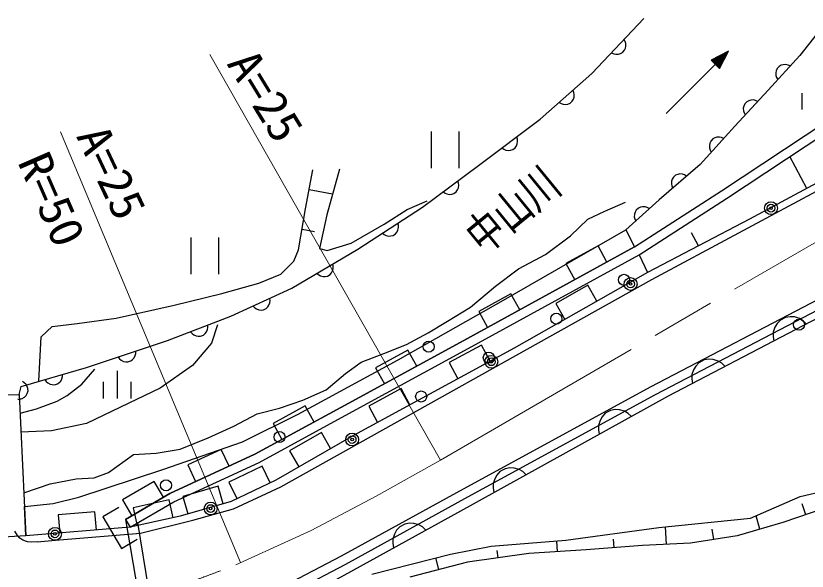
# Model space of a CAD drawing. Units: millimetres, scale not verified. Extents: x 40000 to 680000, y 20000 to 380000.
# Drawn here: x 208512 to 251550, y 266140 to 296350 of the extents above; entities that cross this region are included whole.
import ezdxf
from ezdxf.enums import TextEntityAlignment as Align

# ---------------------------------------------------------------- set-up
doc = ezdxf.new("R2010")
doc.units = ezdxf.units.MM
doc.header["$LTSCALE"] = 1000
doc.linetypes.add('CHAIN', pattern=[18.5, 12, -1.5, 3.5, -1.5])
for name, color, linetype, lineweight in [('M-BGD', 7, 'Continuous', 25), ('M-BMK', 2, 'CHAIN', 13), ('M-STR-HTXT', 7, 'Continuous', 13)]:
    doc.layers.add(name, color=color, linetype=linetype, lineweight=lineweight)
doc.layers.add('M-BMK-HTXT', color=7, linetype='Continuous')
doc.styles.add('ＭＳ ゴシック', font='')
doc.styles.get('ＭＳ ゴシック').set_extended_font_data('MS Gothic')

msp = doc.modelspace()

# ---------------------------------------------------------------- linework, layer by layer
at = {"layer": 'M-BGD'}
for p, q in [((239847, 293212), (242667, 296197)), ((252844, 296350), (251151, 294195)), ((241660, 294956), (241600, 295068)), ((241692, 294844), (241660, 294956)), ((241696, 294703), (241692, 294844)), ((241507, 294358), (241617, 294474)), ((241617, 294474), (241671, 294589)), ((241671, 294589), (241696, 294703)), ((243880, 291041), (247266, 294426)), ((247266, 294426), (246332, 293945)), ((246785, 293493), (247266, 294426)), ((240914, 294341), (241028, 294287)), ((241028, 294287), (241142, 294262)), ((241142, 294262), (241284, 294266)), ((241284, 294266), (241396, 294298)), ((241396, 294298), (241507, 294358)), ((247181, 294341), (246403, 293931)), ((247096, 294256), (246474, 293917)), ((247011, 294172), (246544, 293903)), ((246926, 294087), (246615, 293889)), ((246813, 293974), (246686, 293875)), ((246714, 293846), (246813, 293974)), ((246728, 293776), (246926, 294087)), ((246742, 293705), (247011, 294172)), ((246757, 293634), (247096, 294256)), ((246771, 293563), (247181, 294341)), ((251151, 294195), (249420, 292310)), ((246332, 293945), (246785, 293493)), ((246403, 293931), (246771, 293563)), ((246474, 293917), (246757, 293634)), ((246544, 293903), (246742, 293705)), ((246615, 293889), (246728, 293776)), ((246686, 293875), (246714, 293846)), ((250030, 293596), (249922, 293478)), ((250141, 293657), (250030, 293596)), ((250253, 293690), (250141, 293657)), ((250394, 293696), (250253, 293690)), ((250508, 293673), (250394, 293696)), ((250624, 293621), (250508, 293673)), ((237028, 290724), (239847, 293212)), ((249870, 293362), (249847, 293248)), ((249847, 293248), (249853, 293107)), ((249853, 293107), (249886, 292995)), ((249922, 293478), (249870, 293362)), ((249886, 292995), (249947, 292884)), ((238862, 292182), (238813, 292299)), ((249420, 292310), (247612, 290348)), ((238776, 291706), (238839, 291815)), ((238839, 291815), (238874, 291926)), ((238883, 292067), (238862, 292182)), ((238874, 291926), (238883, 292067)), ((251265, 292148), (251265, 291248)), ((238063, 291637), (238172, 291573)), ((238172, 291573), (238283, 291538)), ((238283, 291538), (238424, 291529)), ((238424, 291529), (238539, 291550)), ((238539, 291550), (238656, 291600)), ((238656, 291600), (238776, 291706)), ((248101, 291440), (248077, 291325)), ((248153, 291555), (248101, 291440)), ((248261, 291673), (248153, 291555)), ((248372, 291734), (248261, 291673)), ((248484, 291767), (248372, 291734)), ((248625, 291772), (248484, 291767)), ((248739, 291749), (248625, 291772)), ((248855, 291697), (248739, 291749)), ((246883, 286832), (253202, 291006)), ((248077, 291325), (248083, 291184)), ((248083, 291184), (248116, 291072)), ((248116, 291072), (248177, 290961)), ((233678, 288202), (237028, 290724)), ((247159, 286415), (253469, 290584)), ((247612, 290348), (245727, 288271)), ((231101, 290060), (231101, 288060)), ((232621, 288060), (232621, 290060)), ((235793, 289644), (235752, 289764)), ((246522, 289713), (246412, 289651)), ((246634, 289747), (246522, 289713)), ((246775, 289753), (246634, 289747)), ((246890, 289731), (246775, 289753)), ((247005, 289680), (246890, 289731)), ((235669, 289176), (235741, 289280)), ((235741, 289280), (235785, 289388)), ((235785, 289388), (235805, 289528)), ((235805, 289528), (235793, 289644)), ((246253, 289417), (246231, 289302)), ((246231, 289302), (246238, 289161)), ((246305, 289532), (246253, 289417)), ((246412, 289651), (246305, 289532)), ((234953, 289162), (235058, 289091)), ((235058, 289091), (235166, 289047)), ((235166, 289047), (235306, 289027)), ((235306, 289027), (235422, 289039)), ((235422, 289039), (235542, 289079)), ((235542, 289079), (235669, 289176)), ((246238, 289161), (246271, 289049)), ((246271, 289049), (246333, 288939)), ((254665, 288645), (248416, 285283)), ((251540, 286964), (250609, 288695)), ((224258, 285848), (224656, 287971)), ((226116, 288004), (225419, 285516)), ((230626, 285947), (233678, 288202)), ((243105, 282006), (254761, 288274)), ((245727, 288271), (243495, 286347)), ((244276, 287575), (244211, 287466)), ((244397, 287679), (244276, 287575)), ((244514, 287727), (244397, 287679)), ((244629, 287747), (244514, 287727)), ((244770, 287737), (244629, 287747)), ((244881, 287700), (244770, 287737)), ((244990, 287635), (244881, 287700)), ((232593, 287251), (232554, 287372)), ((232584, 286995), (232605, 287135)), ((232605, 287135), (232593, 287251)), ((244175, 287355), (244164, 287214)), ((244164, 287214), (244184, 287099)), ((244211, 287466), (244175, 287355)), ((244184, 287099), (244232, 286982)), ((224457, 286910), (225742, 286669)), ((231750, 286777), (231854, 286705)), ((231854, 286705), (231961, 286660)), ((231961, 286660), (232101, 286639)), ((232101, 286639), (232217, 286650)), ((232217, 286650), (232337, 286689)), ((232337, 286689), (232466, 286784)), ((232466, 286784), (232539, 286888)), ((232539, 286888), (232584, 286995)), ((242155, 283777), (246883, 286832)), ((229797, 285815), (230892, 286279)), ((240544, 285715), (241672, 286212)), ((243495, 286347), (241690, 284700)), ((242411, 283347), (247159, 286415)), ((223893, 283626), (224258, 285848)), ((227111, 283658), (230626, 285947)), ((228537, 285019), (229797, 285815)), ((242251, 285780), (242189, 285669)), ((242369, 285887), (242251, 285780)), ((242484, 285939), (242369, 285887)), ((242599, 285962), (242484, 285939)), ((242740, 285955), (242599, 285962)), ((242852, 285922), (242740, 285955)), ((242962, 285860), (242852, 285922)), ((225419, 285516), (225021, 283692)), ((239615, 285283), (240544, 285715)), ((242155, 285557), (242149, 285416)), ((242149, 285416), (242172, 285302)), ((242189, 285669), (242155, 285557)), ((226746, 283991), (228537, 285019)), ((229319, 284953), (229288, 285075)), ((229324, 284836), (229319, 284953)), ((238686, 284388), (239615, 285283)), ((242172, 285302), (242223, 285186)), ((248416, 285283), (242859, 282384)), ((224076, 284737), (224755, 284625)), ((228449, 284530), (228548, 284451)), ((229031, 284407), (229165, 284494)), ((229165, 284494), (229243, 284593)), ((229243, 284593), (229294, 284698)), ((229294, 284698), (229324, 284836)), ((235032, 280879), (241690, 284700)), ((241690, 284700), (242155, 283777)), ((245637, 283834), (245263, 284551)), ((218036, 284288), (218036, 282288)), ((219556, 282288), (219556, 284288)), ((228548, 284451), (228653, 284400)), ((228653, 284400), (228792, 284371)), ((228792, 284371), (228908, 284375)), ((228908, 284375), (229031, 284407)), ((237326, 283360), (238686, 284388)), ((223528, 281535), (227111, 283658)), ((225021, 283692), (225452, 283593)), ((225452, 283593), (226746, 283991)), ((242155, 283777), (232676, 278575)), ((232676, 278575), (242155, 283777)), ((240181, 283834), (238427, 282872)), ((240662, 282957), (240181, 283834)), ((223628, 282996), (223893, 283626)), ((232917, 278136), (242411, 283347)), ((235848, 282584), (237326, 283360)), ((242411, 283347), (242859, 282384)), ((256890, 283394), (243046, 276175)), ((222931, 282299), (223628, 282996)), ((225776, 282728), (225750, 282852)), ((238427, 282872), (238909, 281995)), ((257125, 282953), (243281, 275734)), ((224889, 282342), (224985, 282259)), ((225602, 282276), (225685, 282372)), ((225685, 282372), (225741, 282474)), ((225741, 282474), (225776, 282611)), ((225776, 282611), (225776, 282728)), ((234595, 281650), (235848, 282584)), ((242859, 282384), (235622, 278273)), ((221737, 281802), (222931, 282299)), ((222927, 270735), (243105, 282006)), ((224985, 282259), (225087, 282204)), ((225087, 282204), (225225, 282169)), ((225225, 282169), (225341, 282168)), ((225341, 282168), (225465, 282195)), ((225465, 282195), (225602, 282276)), ((219714, 281238), (221737, 281802)), ((220211, 280010), (223528, 281535)), ((233237, 280504), (234595, 281650)), ((239616, 281692), (237877, 280704)), ((240110, 280822), (239616, 281692)), ((217127, 280607), (219714, 281238)), ((235441, 281233), (233688, 280271)), ((235922, 280356), (235441, 281233)), ((222276, 280607), (222325, 280740)), ((222338, 280856), (222324, 280981)), ((222325, 280740), (222338, 280856)), ((229301, 277636), (235032, 280879)), ((237877, 280704), (238371, 279835)), ((213976, 279911), (217127, 280607)), ((221416, 280564), (221502, 280471)), ((221502, 280471), (221598, 280405)), ((221598, 280405), (221731, 280356)), ((221731, 280356), (221847, 280344)), ((221847, 280344), (221973, 280357)), ((221973, 280357), (222118, 280424)), ((222118, 280424), (222210, 280511)), ((222210, 280511), (222276, 280607)), ((231984, 279739), (233237, 280504)), ((233688, 280271), (234169, 279394)), ((252835, 280279), (243985, 275656)), ((211853, 279612), (213976, 279911)), ((216762, 278683), (220211, 280010)), ((250091, 279794), (249916, 279612)), ((250375, 279942), (250091, 279794)), ((250625, 279982), (250375, 279942)), ((250858, 279968), (250625, 279982)), ((251127, 279884), (250858, 279968)), ((251326, 279762), (251127, 279884)), ((251508, 279586), (251326, 279762)), ((209896, 278883), (210493, 279447)), ((210493, 279447), (211853, 279612)), ((218939, 279284), (218959, 279399)), ((218959, 279399), (218953, 279526)), ((219482, 279545), (219150, 278550)), ((230944, 279103), (231984, 279739)), ((249794, 279413), (249709, 279143)), ((249916, 279612), (249794, 279413)), ((218020, 279167), (218100, 279069)), ((218100, 279069), (218192, 278997)), ((218192, 278997), (218322, 278940)), ((218322, 278940), (218436, 278920)), ((218436, 278920), (218563, 278925)), ((218563, 278925), (218712, 278983)), ((218712, 278983), (218810, 279063)), ((218810, 279063), (218882, 279155)), ((218882, 279155), (218939, 279284)), ((229755, 278466), (230944, 279103)), ((249709, 279143), (249696, 278910)), ((249696, 278910), (249736, 278660)), ((209756, 276472), (209896, 278883)), ((212351, 277223), (216762, 278683)), ((219150, 278550), (218122, 277323)), ((232676, 278575), (226193, 275044)), ((226193, 275044), (232676, 278575)), ((228524, 277978), (229755, 278466)), ((215031, 277984), (215031, 278110)), ((226432, 274605), (232917, 278136)), ((235622, 278273), (226880, 273526)), ((229835, 278166), (228078, 277209)), ((230313, 277288), (229835, 278166)), ((233838, 278442), (232080, 277488)), ((234315, 277564), (233838, 278442)), ((214082, 277796), (214157, 277695)), ((214157, 277695), (214246, 277619)), ((214246, 277619), (214372, 277555)), ((214764, 277580), (214865, 277655)), ((214865, 277655), (214942, 277744)), ((214942, 277744), (215005, 277870)), ((215005, 277870), (215031, 277984)), ((223859, 274684), (229301, 277636)), ((227293, 277510), (228524, 277978)), ((245950, 277630), (245666, 277482)), ((246200, 277671), (245950, 277630)), ((246433, 277657), (246200, 277671)), ((246703, 277572), (246433, 277657)), ((208801, 276195), (212351, 277223)), ((214372, 277555), (214486, 277530)), ((214486, 277530), (214612, 277529)), ((214612, 277529), (214764, 277580)), ((218122, 277323), (216364, 276096)), ((226444, 276895), (227293, 277510)), ((228078, 277209), (228556, 276331)), ((232080, 277488), (232557, 276609)), ((245491, 277300), (245369, 277101)), ((245666, 277482), (245491, 277300)), ((246902, 277451), (246703, 277572)), ((247084, 277275), (246902, 277451)), ((211051, 276722), (211056, 276848)), ((214017, 277040), (214017, 275540)), ((225382, 276003), (226444, 276895)), ((245284, 276831), (245271, 276599)), ((245369, 277101), (245284, 276831)), ((208974, 276393), (208867, 276461)), ((209057, 276311), (208974, 276393)), ((209130, 276190), (209057, 276311)), ((210096, 276570), (210168, 276466)), ((210168, 276466), (210253, 276387)), ((210253, 276387), (210377, 276318)), ((210377, 276318), (210490, 276289)), ((210616, 276284), (210770, 276328)), ((210770, 276328), (210874, 276400)), ((210874, 276400), (210953, 276485)), ((210953, 276485), (211021, 276609)), ((211021, 276609), (211051, 276722)), ((213267, 276440), (213267, 275540)), ((214767, 276440), (214767, 275540)), ((245271, 276599), (245311, 276349)), ((208693, 275755), (208801, 276195)), ((209164, 276079), (209130, 276190)), ((209136, 275797), (209174, 275953)), ((209174, 275953), (209164, 276079)), ((210490, 276289), (210616, 276284)), ((216364, 276096), (214208, 275067)), ((224130, 275451), (225382, 276003)), ((229467, 276069), (227709, 275114)), ((229944, 275190), (229467, 276069)), ((243046, 276175), (232835, 270604)), ((203460, 275663), (208693, 275755)), ((208628, 275490), (208754, 275500)), ((208693, 275755), (209064, 268067)), ((208754, 275500), (208865, 275534)), ((208865, 275534), (208986, 275607)), ((208986, 275607), (209068, 275690)), ((209068, 275690), (209136, 275797)), ((222856, 275006), (224130, 275451)), ((243985, 275656), (232526, 269316)), ((243281, 275734), (233076, 270166)), ((214208, 275067), (212351, 274172)), ((226193, 275044), (221518, 272505)), ((221518, 272505), (226193, 275044)), ((224257, 275130), (222500, 274176)), ((224735, 274252), (224257, 275130)), ((227709, 275114), (228186, 274236)), ((220373, 274029), (221646, 274708)), ((220848, 273179), (223859, 274684)), ((221646, 274708), (222856, 275006)), ((221743, 272057), (226432, 274605)), ((240573, 274729), (240402, 274542)), ((240853, 274884), (240573, 274729)), ((241102, 274930), (240853, 274884)), ((241335, 274922), (241102, 274930)), ((241607, 274843), (241335, 274922)), ((241809, 274726), (241607, 274843)), ((241995, 274555), (241809, 274726)), ((212351, 274172), (210460, 273774)), ((222500, 274176), (222977, 273297)), ((240285, 274341), (240207, 274069)), ((240402, 274542), (240285, 274341)), ((210460, 273774), (208792, 273707)), ((218972, 273392), (220373, 274029)), ((240207, 274069), (240199, 273836)), ((240199, 273836), (240245, 273587)), ((217443, 272777), (218972, 273392)), ((226880, 273526), (222653, 271094)), ((225135, 273676), (223401, 272678)), ((225633, 272809), (225135, 273676)), ((216506, 271673), (220848, 273179)), ((213558, 271503), (214917, 272479)), ((214917, 272479), (216148, 272564)), ((216148, 272564), (217443, 272777)), ((221518, 272505), (216880, 270359)), ((216880, 270359), (221518, 272505)), ((219687, 272759), (217872, 271920)), ((220107, 271852), (219687, 272759)), ((223401, 272678), (223900, 271811)), ((217111, 269915), (221743, 272057)), ((211932, 270168), (216506, 271673)), ((217872, 271920), (218291, 271012)), ((221911, 271848), (220105, 270988)), ((222341, 270945), (221911, 271848)), ((235124, 271713), (234844, 271558)), ((235373, 271760), (235124, 271713)), ((235606, 271751), (235373, 271760)), ((235878, 271673), (235606, 271751)), ((236080, 271556), (235878, 271673)), ((210374, 270887), (211796, 271163)), ((211796, 271163), (212773, 271227)), ((212773, 271227), (213558, 271503)), ((234556, 271170), (234478, 270899)), ((234673, 271372), (234556, 271170)), ((234844, 271558), (234673, 271372)), ((236266, 271385), (236080, 271556)), ((251178, 270205), (255636, 271262)), ((208951, 270401), (210374, 270887)), ((216040, 271026), (214314, 270016)), ((216545, 270163), (216040, 271026)), ((219512, 270771), (217592, 270211)), ((219792, 269811), (219512, 270771)), ((220105, 270988), (220535, 270085)), ((222653, 271094), (220222, 269936)), ((220343, 269525), (222927, 270735)), ((234478, 270899), (234470, 270666)), ((216880, 270359), (214485, 268957)), ((214485, 268957), (216880, 270359)), ((232835, 270604), (226209, 266955)), ((234470, 270666), (234516, 270417)), ((210543, 269821), (211932, 270168)), ((214314, 270016), (214819, 269153)), ((214738, 268526), (217111, 269915)), ((216850, 270019), (214898, 269586)), ((217067, 269042), (216850, 270019)), ((220222, 269936), (217443, 269126)), ((217592, 270211), (217872, 269251)), ((233076, 270166), (226441, 266512)), ((248470, 269016), (251178, 270205)), ((208987, 269650), (210543, 269821)), ((209064, 268067), (208987, 269650)), ((214106, 269605), (213243, 269100)), ((214898, 269586), (215114, 268609)), ((218144, 268921), (220343, 269525)), ((252730, 269644), (250222, 268785)), ((251476, 269214), (251276, 269799)), ((212817, 269374), (210823, 269213)), ((210823, 269213), (210904, 268216)), ((212897, 268377), (212817, 269374)), ((213243, 269100), (214254, 267373)), ((217443, 269126), (214738, 268526)), ((232526, 269316), (222171, 263614)), ((243484, 268521), (248470, 269016)), ((248984, 268422), (248771, 269148)), ((214485, 268957), (214738, 268526)), ((214485, 268957), (215977, 259982)), ((215122, 268786), (216570, 260071)), ((215285, 268206), (218144, 268921)), ((229672, 268703), (229392, 268549)), ((229921, 268749), (229672, 268703)), ((230154, 268740), (229921, 268749)), ((230426, 268662), (230154, 268740)), ((230627, 268544), (230426, 268662)), ((250222, 268785), (247746, 268059)), ((208597, 268090), (208457, 268319)), ((214738, 268526), (209064, 268067)), ((210666, 267821), (215285, 268206)), ((229103, 268162), (229024, 267890)), ((229220, 268363), (229103, 268162)), ((229392, 268549), (229220, 268363)), ((230813, 268373), (230627, 268544)), ((238432, 267827), (243484, 268521)), ((243899, 267596), (243850, 268557)), ((246474, 267860), (246386, 268426)), ((209064, 268067), (203691, 267743)), ((208730, 267941), (208597, 268090)), ((208899, 267834), (208730, 267941)), ((209148, 267735), (208899, 267834)), ((209351, 267711), (209148, 267735)), ((209670, 267738), (209351, 267711)), ((209670, 267738), (210666, 267821)), ((214254, 267373), (215117, 267879)), ((229024, 267890), (229016, 267657)), ((234370, 267497), (238432, 267827)), ((237971, 267200), (237934, 267787)), ((241059, 267415), (241024, 267874)), ((247746, 268059), (245203, 267662)), ((229016, 267657), (229061, 267408)), ((232158, 267068), (234370, 267497)), ((239523, 267299), (236419, 267101)), ((242594, 267530), (239523, 267299)), ((245203, 267662), (242594, 267530)), ((226209, 266955), (222748, 265142)), ((227865, 265978), (232158, 267068)), ((231516, 266226), (231348, 266862)), ((236419, 267101), (233084, 266639)), ((234752, 266870), (234698, 267260)), ((226441, 266512), (222971, 264694)), ((233084, 266639), (229947, 265813))]:
    msp.add_line(p, q, dxfattribs=at)
msp.add_lwpolyline([(208742, 274738), (209631, 274968), (210753, 275395), (211306, 275700), (212099, 276311), (212815, 277124)], dxfattribs=at)
for centre, radius in [((249583, 285887), 350), ((249583, 285887), 210), ((249583, 285887), 70), ((241589, 281989), 300), ((241947, 281760), 350), ((241947, 281760), 210), ((241947, 281760), 70), ((237912, 279873), 300), ((251109, 279548), 300), ((230969, 278352), 300), ((234235, 277757), 300), ((234374, 277530), 350), ((234374, 277530), 210), ((234374, 277530), 70), ((230557, 275642), 300), ((222853, 273439), 300), ((226801, 273300), 350), ((226801, 273300), 210), ((226801, 273300), 70), ((216681, 270811), 300), ((219105, 269548), 350), ((219105, 269548), 210), ((219105, 269548), 70), ((210637, 268170), 350), ((210637, 268170), 210), ((210637, 268170), 70)]:
    msp.add_circle(centre, radius, dxfattribs=at)
at = {"layer": 'M-BMK'}
msp.add_line((231604, 272175), (254933, 285737), dxfattribs=at)
msp.add_lwpolyline([(231604, 272175), (228114, 270220), (224576, 268355), (220486, 266481)], dxfattribs=at)
msp.add_arc((201432, 312732), 50000, 250.6855, 292.7004, dxfattribs=at)
at = {"layer": 'M-STR-HTXT'}
for p, q in [((219072, 294255), (231604, 272175)), ((220728, 266605), (210943, 290040))]:
    msp.add_line(p, q, dxfattribs=at)

# ---------------------------------------------------------------- texts
at = {"layer": 'M-BMK-HTXT', "style": 'ＭＳ ゴシック', "width": 0.75}
msp.add_text('中山川', height=1833, rotation=39.3, dxfattribs=at).set_placement((234272, 282888), align=Align.BOTTOM_LEFT)
at = {"layer": 'M-STR-HTXT', "style": 'ＭＳ ゴシック', "width": 1.05}
for s, rotation, p in [('A=25', 301.4, (219482, 293459)), ('A=25', 295.2, (211277, 289572)), ('R=50', 293.5, (208081, 288190))]:
    msp.add_text(s, height=1833, rotation=rotation, dxfattribs=at).set_placement(p, align=Align.BOTTOM_LEFT)

doc.saveas('drawing.dxf')
